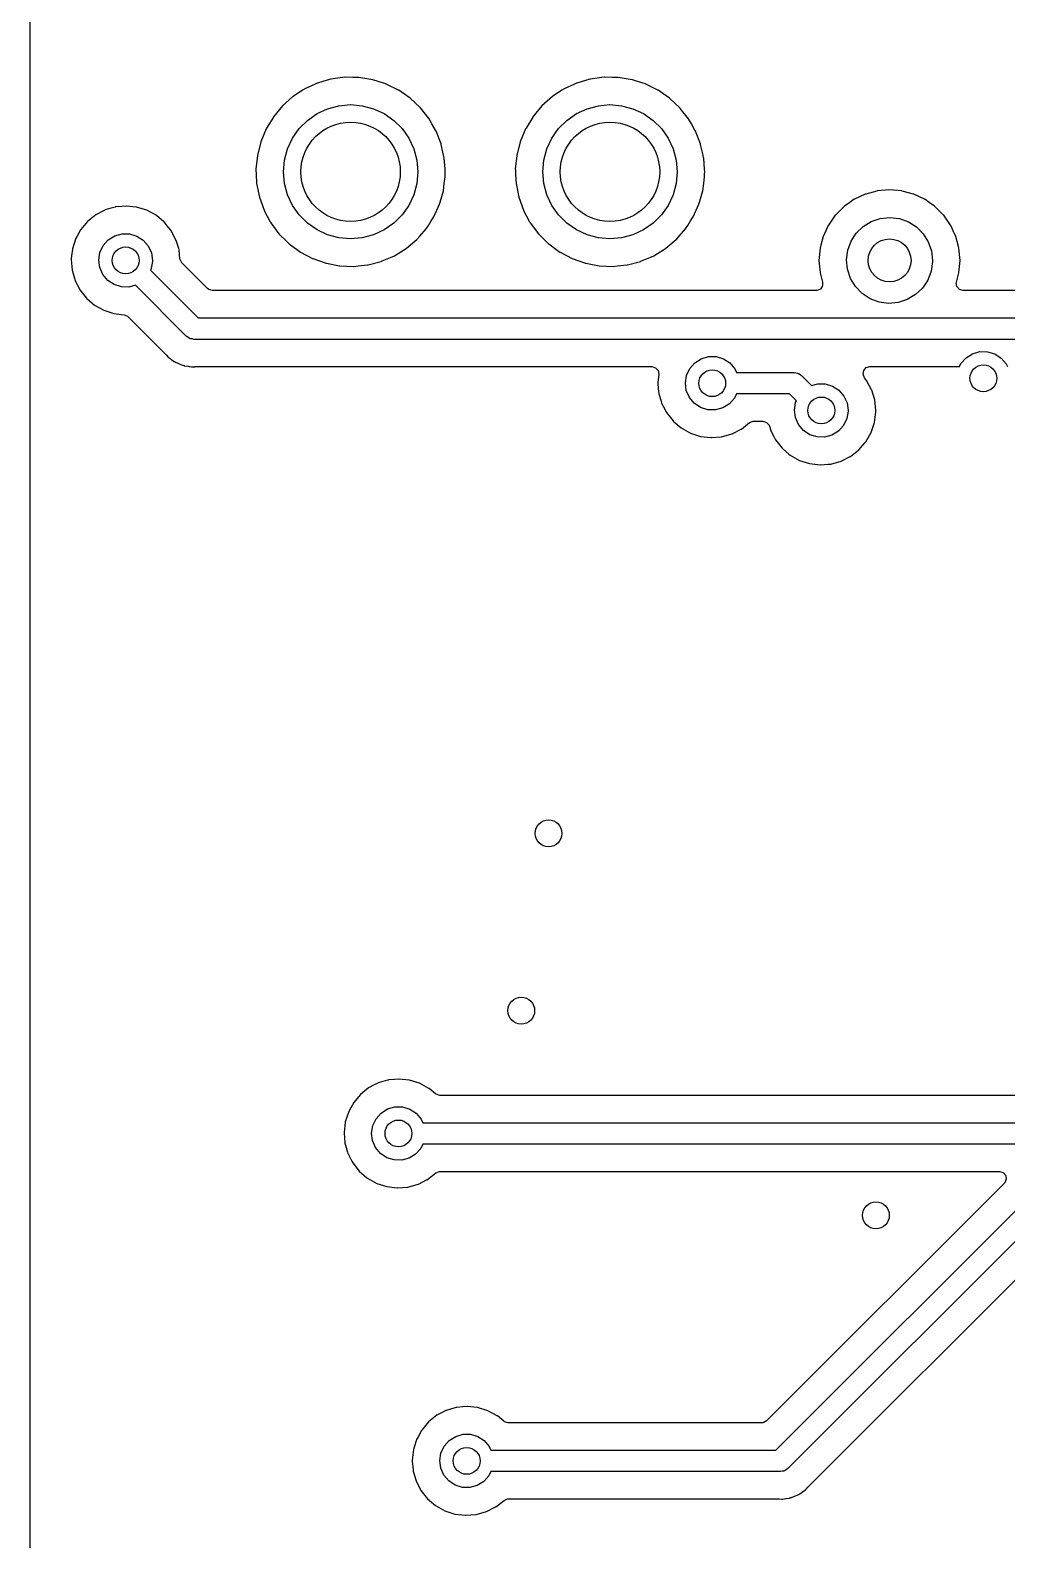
# Model space of a CAD drawing. Extents: x 41 to 172, y -238 to -26.
# Drawn here: x 41.15 to 59.33, y -220.67 to -192.56 of the extents above; entities that cross this region are included whole.
import ezdxf

# ---------------------------------------------------------------- set-up
doc = ezdxf.new("R2010")
doc.units = 0
doc.layers.add('BLACK', color=7, linetype='CONTINUOUS')

msp = doc.modelspace()

# ---------------------------------------------------------------- linework, layer by layer
at = {"layer": 'BLACK', "linetype": 'CONTINUOUS'}
for p, q in [((41.1485, -238.125), (41.1485, -26.0345)), ((46.2601, -193.658), (46.2211, -193.683)), ((46.4567, -193.567), (46.2601, -193.658)), ((46.4932, -193.55), (46.4567, -193.567)), ((46.4974, -193.548), (46.4932, -193.55)), ((46.4932, -193.55), (46.4932, -193.55)), ((46.6763, -193.496), (46.4974, -193.548)), ((46.7439, -193.476), (46.6763, -193.496)), ((46.7484, -193.475), (46.7439, -193.476)), ((46.7439, -193.476), (46.7439, -193.476)), ((47.0073, -193.44), (46.7484, -193.475)), ((47.012, -193.44), (47.0073, -193.44)), ((47.1549, -193.442), (47.012, -193.44)), ((47.012, -193.44), (47.012, -193.44)), ((47.2687, -193.443), (47.1549, -193.442)), ((47.5267, -193.485), (47.2687, -193.443)), ((47.5311, -193.487), (47.5267, -193.485)), ((47.7294, -193.55), (47.5311, -193.487)), ((47.7756, -193.565), (47.7294, -193.55)), ((47.7798, -193.567), (47.7756, -193.565)), ((48.0058, -193.679), (47.7798, -193.567)), ((47.7798, -193.567), (47.7798, -193.567)), ((51.0901, -193.658), (51.0511, -193.683)), ((51.2867, -193.567), (51.0901, -193.658)), ((51.3232, -193.55), (51.2867, -193.567)), ((51.3274, -193.548), (51.3232, -193.55)), ((51.3232, -193.55), (51.3232, -193.55)), ((51.5063, -193.496), (51.3274, -193.548)), ((51.5739, -193.476), (51.5063, -193.496)), ((51.5784, -193.475), (51.5739, -193.476)), ((51.5739, -193.476), (51.5739, -193.476)), ((51.8373, -193.44), (51.5784, -193.475)), ((51.842, -193.44), (51.8373, -193.44)), ((51.9849, -193.442), (51.842, -193.44)), ((51.842, -193.44), (51.842, -193.44)), ((52.0987, -193.443), (51.9849, -193.442)), ((52.3567, -193.485), (52.0987, -193.443)), ((52.3611, -193.487), (52.3567, -193.485)), ((52.5594, -193.55), (52.3611, -193.487)), ((52.6056, -193.565), (52.5594, -193.55)), ((52.6098, -193.567), (52.6056, -193.565)), ((52.8358, -193.679), (52.6098, -193.567)), ((52.6098, -193.567), (52.6098, -193.567)), ((46.0415, -193.801), (45.8465, -193.975)), ((46.0454, -193.798), (46.0415, -193.801)), ((46.2211, -193.683), (46.0454, -193.798)), ((46.0454, -193.798), (46.0454, -193.798)), ((48.01, -193.681), (48.0058, -193.679)), ((48.0138, -193.683), (48.01, -193.681)), ((48.0139, -193.683), (48.0138, -193.683)), ((48.0546, -193.712), (48.0139, -193.683)), ((48.2248, -193.83), (48.0546, -193.712)), ((48.4151, -194.009), (48.2248, -193.83)), ((50.8715, -193.801), (50.6765, -193.975)), ((50.8754, -193.798), (50.8715, -193.801)), ((51.0511, -193.683), (50.8754, -193.798)), ((50.8754, -193.798), (50.8754, -193.798)), ((52.84, -193.681), (52.8358, -193.679)), ((52.8438, -193.683), (52.84, -193.681)), ((52.8439, -193.683), (52.8438, -193.683)), ((52.8846, -193.712), (52.8439, -193.683)), ((53.0548, -193.83), (52.8846, -193.712)), ((53.2451, -194.009), (53.0548, -193.83)), ((45.6769, -194.18), (45.5518, -194.386)), ((45.6794, -194.176), (45.6769, -194.18)), ((45.8465, -193.975), (45.6794, -194.176)), ((46.3115, -194.242), (46.49, -194.117)), ((46.49, -194.117), (46.6875, -194.025)), ((46.6875, -194.025), (46.8979, -193.969)), ((46.8979, -193.969), (47.115, -193.95)), ((47.115, -193.95), (47.3321, -193.969)), ((47.3321, -193.969), (47.5425, -194.025)), ((47.5425, -194.025), (47.74, -194.117)), ((47.74, -194.117), (47.9185, -194.242)), ((48.577, -194.214), (48.4151, -194.009)), ((48.63, -194.307), (48.577, -194.214)), ((50.5069, -194.18), (50.3818, -194.386)), ((50.5094, -194.176), (50.5069, -194.18)), ((50.6765, -193.975), (50.5094, -194.176)), ((51.1415, -194.242), (51.32, -194.117)), ((51.32, -194.117), (51.5175, -194.025)), ((51.5175, -194.025), (51.7279, -193.969)), ((51.7279, -193.969), (51.945, -193.95)), ((51.945, -193.95), (52.1621, -193.969)), ((52.1621, -193.969), (52.3725, -194.025)), ((52.3725, -194.025), (52.57, -194.117)), ((52.57, -194.117), (52.7485, -194.242)), ((53.2532, -194.019), (53.2451, -194.009)), ((53.407, -194.214), (53.2532, -194.019)), ((53.46, -194.307), (53.407, -194.214)), ((45.5438, -194.399), (45.4427, -194.64)), ((45.5518, -194.386), (45.5438, -194.399)), ((46.0325, -194.575), (46.1574, -194.397)), ((46.1574, -194.397), (46.3115, -194.242)), ((47.9185, -194.242), (48.0726, -194.397)), ((48.0726, -194.397), (48.1975, -194.575)), ((48.6968, -194.424), (48.63, -194.307)), ((48.7066, -194.441), (48.6968, -194.424)), ((48.7083, -194.445), (48.7066, -194.441)), ((48.7997, -194.68), (48.7083, -194.445)), ((48.7083, -194.445), (48.7083, -194.445)), ((50.3738, -194.399), (50.2727, -194.64)), ((50.3818, -194.386), (50.3738, -194.399)), ((50.8625, -194.575), (50.9874, -194.397)), ((50.9874, -194.397), (51.1415, -194.242)), ((52.7485, -194.242), (52.9026, -194.397)), ((52.9026, -194.397), (53.0275, -194.575)), ((53.5268, -194.424), (53.46, -194.307)), ((53.5366, -194.441), (53.5268, -194.424)), ((53.5383, -194.445), (53.5366, -194.441)), ((53.6297, -194.68), (53.5383, -194.445)), ((53.5383, -194.445), (53.5383, -194.445)), ((45.4427, -194.64), (45.3784, -194.894)), ((45.884, -194.983), (45.9404, -194.772)), ((45.9404, -194.772), (46.0325, -194.575)), ((48.1975, -194.575), (48.2896, -194.772)), ((48.2896, -194.772), (48.346, -194.983)), ((48.8014, -194.684), (48.7997, -194.68)), ((48.8024, -194.689), (48.8014, -194.684)), ((48.8477, -194.889), (48.8024, -194.689)), ((50.2727, -194.64), (50.2084, -194.894)), ((50.714, -194.983), (50.7704, -194.772)), ((50.7704, -194.772), (50.8625, -194.575)), ((53.0275, -194.575), (53.1196, -194.772)), ((53.1196, -194.772), (53.176, -194.983)), ((53.6314, -194.684), (53.6297, -194.68)), ((53.6324, -194.689), (53.6314, -194.684)), ((53.6777, -194.889), (53.6324, -194.689)), ((45.3784, -194.894), (45.3522, -195.154)), ((45.865, -195.2), (45.884, -194.983)), ((48.346, -194.983), (48.365, -195.2)), ((48.8591, -194.939), (48.8477, -194.889)), ((48.8594, -194.944), (48.8591, -194.939)), ((48.8594, -194.944), (48.8594, -194.944)), ((48.875, -195.154), (48.8594, -194.944)), ((50.2084, -194.894), (50.1822, -195.154)), ((50.695, -195.2), (50.714, -194.983)), ((53.176, -194.983), (53.195, -195.2)), ((53.6891, -194.939), (53.6777, -194.889)), ((53.6894, -194.944), (53.6891, -194.939)), ((53.705, -195.154), (53.6894, -194.944)), ((53.6894, -194.944), (53.6894, -194.944)), ((45.3522, -195.154), (45.3524, -195.159)), ((45.3524, -195.159), (45.3524, -195.159)), ((45.3524, -195.159), (45.3569, -195.252)), ((45.3569, -195.252), (45.3647, -195.415)), ((45.884, -195.417), (45.865, -195.2)), ((48.365, -195.2), (48.346, -195.417)), ((48.8598, -195.419), (48.8756, -195.295)), ((48.8784, -195.2), (48.875, -195.154)), ((48.875, -195.154), (48.875, -195.154)), ((48.8756, -195.295), (48.876, -195.292)), ((48.8756, -195.295), (48.8756, -195.295)), ((48.876, -195.292), (48.8771, -195.252)), ((48.8771, -195.252), (48.8775, -195.237)), ((48.8775, -195.237), (48.8784, -195.2)), ((50.1822, -195.154), (50.1824, -195.159)), ((50.1824, -195.159), (50.1869, -195.252)), ((50.1824, -195.159), (50.1824, -195.159)), ((50.1869, -195.252), (50.1947, -195.415)), ((50.714, -195.417), (50.695, -195.2)), ((53.195, -195.2), (53.176, -195.417)), ((53.6898, -195.419), (53.7056, -195.295)), ((53.7084, -195.2), (53.705, -195.154)), ((53.7056, -195.295), (53.706, -195.292)), ((53.7056, -195.295), (53.7056, -195.295)), ((53.706, -195.292), (53.7071, -195.252)), ((53.7071, -195.252), (53.7075, -195.237)), ((53.7075, -195.237), (53.7084, -195.2)), ((45.3647, -195.415), (45.4157, -195.671)), ((45.9404, -195.628), (45.884, -195.417)), ((46.0325, -195.825), (45.9404, -195.628)), ((48.2896, -195.628), (48.1975, -195.825)), ((48.346, -195.417), (48.2896, -195.628)), ((48.7822, -195.767), (48.8418, -195.556)), ((48.8418, -195.556), (48.843, -195.552)), ((48.8418, -195.556), (48.8418, -195.556)), ((48.843, -195.552), (48.8598, -195.419)), ((50.1947, -195.415), (50.2457, -195.671)), ((50.7704, -195.628), (50.714, -195.417)), ((50.8625, -195.825), (50.7704, -195.628)), ((53.1196, -195.628), (53.0275, -195.825)), ((53.176, -195.417), (53.1196, -195.628)), ((53.6122, -195.767), (53.6718, -195.556)), ((53.6718, -195.556), (53.673, -195.552)), ((53.6718, -195.556), (53.6718, -195.556)), ((53.673, -195.552), (53.6898, -195.419)), ((56.6958, -195.618), (56.4982, -195.71)), ((56.7008, -195.616), (56.6958, -195.618)), ((56.6958, -195.618), (56.6958, -195.618)), ((56.7061, -195.614), (56.7008, -195.616)), ((56.9166, -195.558), (56.7061, -195.614)), ((56.7061, -195.614), (56.7061, -195.614)), ((56.9219, -195.556), (56.9166, -195.558)), ((56.9166, -195.558), (56.9166, -195.558)), ((57.15, -195.537), (56.9219, -195.556)), ((57.3781, -195.556), (57.15, -195.537)), ((57.3834, -195.558), (57.3781, -195.556)), ((57.5939, -195.614), (57.3834, -195.558)), ((57.3834, -195.558), (57.3834, -195.558)), ((57.5992, -195.616), (57.5939, -195.614)), ((57.5939, -195.614), (57.5939, -195.614)), ((57.6042, -195.618), (57.5992, -195.616)), ((57.8018, -195.71), (57.6042, -195.618)), ((57.6042, -195.618), (57.6042, -195.618)), ((42.5409, -195.913), (42.5118, -195.929)), ((42.5464, -195.91), (42.5409, -195.913)), ((42.5409, -195.913), (42.5409, -195.913)), ((42.6345, -195.884), (42.5464, -195.91)), ((42.7302, -195.856), (42.6345, -195.884)), ((42.7361, -195.855), (42.7302, -195.856)), ((42.7302, -195.856), (42.7302, -195.856)), ((42.7422, -195.854), (42.7361, -195.855)), ((42.7423, -195.854), (42.7422, -195.854)), ((42.8544, -195.844), (42.7423, -195.854)), ((42.9331, -195.837), (42.8544, -195.844)), ((42.9392, -195.837), (42.9331, -195.837)), ((43.1236, -195.857), (42.9392, -195.837)), ((42.9392, -195.837), (42.9392, -195.837)), ((43.1298, -195.857), (43.1236, -195.857)), ((43.1236, -195.857), (43.1236, -195.857)), ((43.3187, -195.916), (43.1298, -195.857)), ((45.4157, -195.671), (45.504, -195.917)), ((46.1574, -196.003), (46.0325, -195.825)), ((48.1975, -195.825), (48.0726, -196.003)), ((48.6647, -196.041), (48.7721, -195.803)), ((48.7721, -195.803), (48.7822, -195.767)), ((50.2457, -195.671), (50.334, -195.917)), ((50.9874, -196.003), (50.8625, -195.825)), ((53.0275, -195.825), (52.9026, -196.003)), ((53.4947, -196.041), (53.6021, -195.803)), ((53.6021, -195.803), (53.6122, -195.767)), ((56.3057, -195.844), (56.1438, -196.006)), ((56.3102, -195.841), (56.3057, -195.844)), ((56.4096, -195.771), (56.3102, -195.841)), ((56.3102, -195.841), (56.3102, -195.841)), ((56.4933, -195.712), (56.4096, -195.771)), ((56.4982, -195.71), (56.4933, -195.712)), ((56.4982, -195.71), (56.4982, -195.71)), ((57.8067, -195.712), (57.8018, -195.71)), ((57.8018, -195.71), (57.8018, -195.71)), ((57.8904, -195.771), (57.8067, -195.712)), ((57.9898, -195.841), (57.8904, -195.771)), ((57.9943, -195.844), (57.9898, -195.841)), ((57.9898, -195.841), (57.9898, -195.841)), ((58.1562, -196.006), (57.9943, -195.844)), ((42.217, -196.126), (42.0898, -196.277)), ((42.3711, -196.002), (42.217, -196.126)), ((42.5118, -195.929), (42.3711, -196.002)), ((43.4927, -196.01), (43.3187, -195.916)), ((43.4974, -196.014), (43.4927, -196.01)), ((43.6387, -196.131), (43.4974, -196.014)), ((43.4974, -196.014), (43.4974, -196.014)), ((43.6451, -196.136), (43.6387, -196.131)), ((43.649, -196.141), (43.6451, -196.136)), ((43.6959, -196.198), (43.649, -196.141)), ((43.649, -196.141), (43.649, -196.141)), ((45.504, -195.917), (45.5062, -195.921)), ((45.5062, -195.921), (45.6187, -196.131)), ((45.6187, -196.131), (45.6277, -196.147)), ((45.6277, -196.147), (45.6305, -196.151)), ((45.6305, -196.151), (45.6305, -196.151)), ((45.6305, -196.151), (45.7813, -196.353)), ((46.3115, -196.158), (46.1574, -196.003)), ((46.49, -196.283), (46.3115, -196.158)), ((47.9185, -196.158), (47.74, -196.283)), ((48.0726, -196.003), (47.9185, -196.158)), ((48.5639, -196.198), (48.6166, -196.116)), ((48.6166, -196.116), (48.6647, -196.041)), ((50.334, -195.917), (50.3362, -195.921)), ((50.3362, -195.921), (50.4487, -196.131)), ((50.4487, -196.131), (50.4577, -196.147)), ((50.4577, -196.147), (50.4605, -196.151)), ((50.4605, -196.151), (50.4605, -196.151)), ((50.4605, -196.151), (50.6113, -196.353)), ((51.1415, -196.158), (50.9874, -196.003)), ((51.32, -196.283), (51.1415, -196.158)), ((52.7485, -196.158), (52.57, -196.283)), ((52.9026, -196.003), (52.7485, -196.158)), ((53.3939, -196.198), (53.4466, -196.116)), ((53.4466, -196.116), (53.4947, -196.041)), ((56.0125, -196.193), (56.0102, -196.198)), ((56.116, -196.045), (56.0125, -196.193)), ((56.1406, -196.01), (56.116, -196.045)), ((56.1438, -196.006), (56.1406, -196.01)), ((56.1406, -196.01), (56.1406, -196.01)), ((56.6575, -196.22), (56.8094, -196.126)), ((56.8094, -196.126), (56.9782, -196.069)), ((56.9782, -196.069), (57.1556, -196.05)), ((57.1556, -196.05), (57.3327, -196.071)), ((57.3327, -196.071), (57.5007, -196.131)), ((57.5007, -196.131), (57.6513, -196.227)), ((58.1594, -196.01), (58.1562, -196.006)), ((58.184, -196.045), (58.1594, -196.01)), ((58.1594, -196.01), (58.1594, -196.01)), ((58.2875, -196.193), (58.184, -196.045)), ((58.2898, -196.198), (58.2875, -196.193)), ((41.9927, -196.457), (41.9366, -196.633)), ((41.9946, -196.451), (41.9927, -196.457)), ((41.9927, -196.457), (41.9927, -196.457)), ((42.0248, -196.396), (41.9946, -196.451)), ((42.0869, -196.283), (42.0248, -196.396)), ((42.0898, -196.277), (42.0869, -196.283)), ((42.0869, -196.283), (42.0869, -196.283)), ((42.5081, -196.575), (42.6019, -196.469)), ((42.6019, -196.469), (42.7218, -196.394)), ((42.7218, -196.394), (42.8581, -196.355)), ((42.8581, -196.355), (42.9999, -196.355)), ((42.9999, -196.355), (43.1357, -196.396)), ((43.1357, -196.396), (43.2547, -196.473)), ((43.2547, -196.473), (43.3472, -196.581)), ((43.7701, -196.289), (43.6959, -196.198)), ((43.8629, -196.464), (43.7701, -196.289)), ((43.8727, -196.496), (43.8629, -196.464)), ((45.7813, -196.353), (45.7813, -196.353)), ((45.7813, -196.353), (45.7841, -196.357)), ((45.7841, -196.357), (45.7874, -196.36)), ((45.7874, -196.36), (45.7874, -196.36)), ((45.7874, -196.36), (45.9286, -196.5)), ((46.6875, -196.375), (46.49, -196.283)), ((46.8979, -196.431), (46.6875, -196.375)), ((47.115, -196.45), (46.8979, -196.431)), ((47.3321, -196.431), (47.115, -196.45)), ((47.5425, -196.375), (47.3321, -196.431)), ((47.74, -196.283), (47.5425, -196.375)), ((48.1551, -196.624), (48.3474, -196.461)), ((48.3474, -196.461), (48.351, -196.458)), ((48.3474, -196.461), (48.3474, -196.461)), ((48.351, -196.458), (48.401, -196.401)), ((48.401, -196.401), (48.5203, -196.265)), ((48.5203, -196.265), (48.5233, -196.261)), ((48.5203, -196.265), (48.5203, -196.265)), ((48.5233, -196.261), (48.5639, -196.198)), ((50.6113, -196.353), (50.6113, -196.353)), ((50.6113, -196.353), (50.6141, -196.357)), ((50.6141, -196.357), (50.6174, -196.36)), ((50.6174, -196.36), (50.6174, -196.36)), ((50.6174, -196.36), (50.7586, -196.5)), ((51.5175, -196.375), (51.32, -196.283)), ((51.7279, -196.431), (51.5175, -196.375)), ((51.945, -196.45), (51.7279, -196.431)), ((52.1621, -196.431), (51.945, -196.45)), ((52.3725, -196.375), (52.1621, -196.431)), ((52.57, -196.283), (52.3725, -196.375)), ((52.9851, -196.624), (53.1774, -196.461)), ((53.1774, -196.461), (53.181, -196.458)), ((53.1774, -196.461), (53.1774, -196.461)), ((53.181, -196.458), (53.231, -196.401)), ((53.231, -196.401), (53.3503, -196.265)), ((53.3503, -196.265), (53.3533, -196.261)), ((53.3503, -196.265), (53.3503, -196.265)), ((53.3533, -196.261), (53.3939, -196.198)), ((55.9143, -196.406), (55.8712, -196.567)), ((55.9157, -196.401), (55.9143, -196.406)), ((55.9143, -196.406), (55.9143, -196.406)), ((55.9379, -196.353), (55.9157, -196.401)), ((56.0102, -196.198), (55.9379, -196.353)), ((56.0102, -196.198), (56.0102, -196.198)), ((56.4334, -196.494), (56.53, -196.344)), ((56.53, -196.344), (56.6575, -196.22)), ((57.6513, -196.227), (57.777, -196.353)), ((57.777, -196.353), (57.8715, -196.504)), ((58.3621, -196.353), (58.2898, -196.198)), ((58.2898, -196.198), (58.2898, -196.198)), ((58.3843, -196.401), (58.3621, -196.353)), ((58.3857, -196.406), (58.3843, -196.401)), ((58.4288, -196.567), (58.3857, -196.406)), ((58.3857, -196.406), (58.3857, -196.406)), ((41.9348, -196.639), (41.9208, -196.764)), ((41.9366, -196.633), (41.9348, -196.639)), ((42.426, -196.844), (42.4478, -196.704)), ((42.4478, -196.704), (42.5081, -196.575)), ((43.3472, -196.581), (43.4059, -196.71)), ((43.4059, -196.71), (43.426, -196.85)), ((43.9135, -196.631), (43.8727, -196.496)), ((43.9201, -196.653), (43.9135, -196.631)), ((43.9207, -196.659), (43.9201, -196.653)), ((43.9362, -196.818), (43.9207, -196.659)), ((45.9286, -196.5), (45.9697, -196.541)), ((45.9697, -196.541), (45.9735, -196.544)), ((45.9735, -196.544), (45.9735, -196.544)), ((45.9735, -196.544), (46.1312, -196.659)), ((46.1312, -196.659), (46.1805, -196.695)), ((46.1805, -196.695), (46.1847, -196.698)), ((46.1847, -196.698), (46.1847, -196.698)), ((46.1847, -196.698), (46.4077, -196.815)), ((47.9293, -196.764), (48.1182, -196.647)), ((48.1182, -196.647), (48.1475, -196.629)), ((48.1475, -196.629), (48.1515, -196.627)), ((48.1475, -196.629), (48.1475, -196.629)), ((48.1515, -196.627), (48.1551, -196.624)), ((48.1551, -196.624), (48.1551, -196.624)), ((50.7586, -196.5), (50.7997, -196.541)), ((50.7997, -196.541), (50.8035, -196.544)), ((50.8035, -196.544), (50.8035, -196.544)), ((50.8035, -196.544), (50.9612, -196.659)), ((50.9612, -196.659), (51.0105, -196.695)), ((51.0105, -196.695), (51.0147, -196.698)), ((51.0147, -196.698), (51.0147, -196.698)), ((51.0147, -196.698), (51.2377, -196.815)), ((52.7593, -196.764), (52.9482, -196.647)), ((52.9482, -196.647), (52.9775, -196.629)), ((52.9775, -196.629), (52.9815, -196.627)), ((52.9775, -196.629), (52.9775, -196.629)), ((52.9815, -196.627), (52.9851, -196.624)), ((52.9851, -196.624), (52.9851, -196.624)), ((55.8565, -196.622), (55.8365, -196.85)), ((55.8712, -196.567), (55.8565, -196.622)), ((56.3501, -196.839), (56.3724, -196.662)), ((56.3724, -196.662), (56.4334, -196.494)), ((57.8715, -196.504), (57.9301, -196.673)), ((57.9301, -196.673), (57.95, -196.85)), ((58.4435, -196.622), (58.4288, -196.567)), ((58.4635, -196.85), (58.4435, -196.622)), ((41.9142, -196.823), (41.9127, -196.836)), ((41.9127, -196.836), (41.9132, -196.842)), ((41.9132, -196.842), (41.9233, -196.962)), ((41.9208, -196.764), (41.9142, -196.823)), ((41.9233, -196.962), (41.9293, -197.033)), ((41.9293, -197.033), (41.9838, -197.223)), ((42.4444, -196.984), (42.426, -196.844)), ((42.5015, -197.114), (42.4444, -196.984)), ((43.4023, -197.002), (43.3888, -197.03)), ((43.3888, -197.03), (44.2788, -197.92)), ((43.4259, -196.862), (43.4023, -197.002)), ((43.426, -196.85), (43.4259, -196.862)), ((43.9385, -196.832), (43.9362, -196.818)), ((43.9725, -196.895), (43.9385, -196.832)), ((44.4526, -197.375), (43.9725, -196.895)), ((46.4077, -196.815), (46.4077, -196.815)), ((46.4077, -196.815), (46.4118, -196.817)), ((46.4118, -196.817), (46.6586, -196.903)), ((46.6586, -196.903), (46.6632, -196.904)), ((46.6632, -196.904), (46.9108, -196.951)), ((46.9108, -196.951), (46.9108, -196.951)), ((46.9108, -196.951), (46.9154, -196.952)), ((46.9154, -196.952), (47.046, -196.957)), ((47.046, -196.957), (47.1719, -196.962)), ((47.1719, -196.962), (47.1719, -196.962)), ((47.1719, -196.962), (47.1765, -196.962)), ((47.1765, -196.962), (47.256, -196.954)), ((47.256, -196.954), (47.4317, -196.934)), ((47.4317, -196.934), (47.4317, -196.934)), ((47.4317, -196.934), (47.4364, -196.934)), ((47.4364, -196.934), (47.4409, -196.933)), ((47.4409, -196.933), (47.6846, -196.869)), ((47.6846, -196.869), (47.6891, -196.867)), ((47.6846, -196.869), (47.6846, -196.869)), ((47.6891, -196.867), (47.7033, -196.861)), ((47.7033, -196.861), (47.8553, -196.796)), ((47.8553, -196.796), (47.9293, -196.764)), ((51.2377, -196.815), (51.2377, -196.815)), ((51.2377, -196.815), (51.2418, -196.817)), ((51.2418, -196.817), (51.4886, -196.903)), ((51.4886, -196.903), (51.4932, -196.904)), ((51.4932, -196.904), (51.7408, -196.951)), ((51.7408, -196.951), (51.7408, -196.951)), ((51.7408, -196.951), (51.7454, -196.952)), ((51.7454, -196.952), (51.876, -196.957)), ((51.876, -196.957), (52.0019, -196.962)), ((52.0019, -196.962), (52.0019, -196.962)), ((52.0019, -196.962), (52.0065, -196.962)), ((52.0065, -196.962), (52.086, -196.954)), ((52.086, -196.954), (52.2617, -196.934)), ((52.2617, -196.934), (52.2617, -196.934)), ((52.2617, -196.934), (52.2664, -196.934)), ((52.2664, -196.934), (52.2709, -196.933)), ((52.2709, -196.933), (52.5146, -196.869)), ((52.5146, -196.869), (52.5191, -196.867)), ((52.5146, -196.869), (52.5146, -196.869)), ((52.5191, -196.867), (52.5333, -196.861)), ((52.5333, -196.861), (52.6853, -196.796)), ((52.6853, -196.796), (52.7593, -196.764)), ((55.8365, -196.85), (55.8565, -197.078)), ((56.3675, -197.016), (56.3501, -196.839)), ((56.4238, -197.186), (56.3675, -197.016)), ((57.9497, -196.872), (57.9249, -197.049)), ((57.95, -196.85), (57.9497, -196.872)), ((58.4435, -197.078), (58.4635, -196.85)), ((41.9838, -197.223), (41.9866, -197.229)), ((41.9866, -197.229), (42.0707, -197.392)), ((42.5927, -197.223), (42.5015, -197.114)), ((42.7107, -197.301), (42.5927, -197.223)), ((42.8461, -197.344), (42.7107, -197.301)), ((43.1069, -197.314), (42.9878, -197.346)), ((44.0546, -198.261), (43.1069, -197.314)), ((55.8565, -197.078), (55.8579, -197.083)), ((55.8579, -197.083), (55.8579, -197.083)), ((55.8579, -197.083), (55.9033, -197.253)), ((55.9033, -197.253), (55.9016, -197.324)), ((56.5162, -197.338), (56.4238, -197.186)), ((57.8615, -197.216), (57.7628, -197.364)), ((57.9249, -197.049), (57.8615, -197.216)), ((58.3937, -197.268), (58.3967, -197.253)), ((58.4038, -197.338), (58.3937, -197.268)), ((58.3967, -197.253), (58.4421, -197.083)), ((58.4421, -197.083), (58.4435, -197.078)), ((58.4421, -197.083), (58.4421, -197.083)), ((42.0707, -197.392), (42.0742, -197.399)), ((42.0742, -197.399), (42.197, -197.554)), ((42.197, -197.554), (42.2017, -197.558)), ((42.2017, -197.558), (42.2017, -197.558)), ((42.2017, -197.558), (42.3048, -197.646)), ((42.9878, -197.346), (42.8461, -197.344)), ((44.4735, -197.391), (44.4526, -197.375)), ((44.5417, -197.411), (44.4735, -197.391)), ((55.7816, -197.411), (44.5417, -197.411)), ((55.7965, -197.411), (55.7816, -197.411)), ((55.8618, -197.383), (55.7965, -197.411)), ((55.9016, -197.324), (55.8618, -197.383)), ((56.6401, -197.466), (56.5162, -197.338)), ((56.7893, -197.564), (56.6401, -197.466)), ((56.9565, -197.626), (56.7893, -197.564)), ((57.4805, -197.579), (57.3109, -197.634)), ((57.6337, -197.487), (57.4805, -197.579)), ((57.7628, -197.364), (57.6337, -197.487)), ((58.4503, -197.391), (58.4038, -197.338)), ((58.5184, -197.411), (58.4503, -197.391)), ((62.7134, -197.411), (58.5184, -197.411)), ((42.3048, -197.646), (42.3477, -197.682)), ((42.3477, -197.682), (42.5203, -197.779)), ((42.5203, -197.779), (42.7084, -197.84)), ((42.7084, -197.84), (42.8448, -197.856)), ((42.8448, -197.856), (42.8983, -197.862)), ((42.8983, -197.862), (42.9635, -197.89)), ((57.1332, -197.65), (56.9565, -197.626)), ((57.3109, -197.634), (57.1332, -197.65)), ((42.9635, -197.89), (42.9724, -197.898)), ((42.9724, -197.898), (43.6746, -198.601)), ((44.2788, -197.92), (62.7383, -197.92)), ((44.0829, -198.279), (44.0546, -198.261)), ((44.109, -198.3), (44.0829, -198.279)), ((44.1202, -198.303), (44.109, -198.3)), ((44.1299, -198.309), (44.1202, -198.303)), ((44.1631, -198.313), (44.1299, -198.309)), ((44.1957, -198.32), (44.1631, -198.313)), ((62.6552, -198.32), (44.1957, -198.32)), ((43.6746, -198.601), (43.6804, -198.607)), ((43.6804, -198.607), (43.7184, -198.65)), ((43.7184, -198.65), (43.7707, -198.687)), ((43.7707, -198.687), (43.776, -198.691)), ((43.776, -198.691), (43.8263, -198.73)), ((53.5239, -198.755), (53.6438, -198.68)), ((53.6438, -198.68), (53.7801, -198.641)), ((53.7801, -198.641), (53.9219, -198.641)), ((53.9219, -198.641), (54.0577, -198.682)), ((54.0577, -198.682), (54.1767, -198.759)), ((58.4803, -198.77), (58.5742, -198.664)), ((58.5742, -198.664), (58.6941, -198.588)), ((58.6941, -198.588), (58.8304, -198.549)), ((58.8304, -198.549), (58.9722, -198.55)), ((58.9722, -198.55), (59.108, -198.591)), ((59.108, -198.591), (59.2269, -198.668)), ((59.2269, -198.668), (59.3195, -198.775)), ((43.8263, -198.73), (43.8332, -198.734)), ((43.8332, -198.734), (43.8355, -198.735)), ((43.8355, -198.735), (43.8502, -198.743)), ((43.8502, -198.743), (43.8525, -198.745)), ((43.8525, -198.745), (43.8587, -198.749)), ((43.8587, -198.749), (43.8658, -198.752)), ((43.8658, -198.752), (43.8658, -198.752)), ((43.8658, -198.752), (43.9183, -198.772)), ((43.9183, -198.772), (43.9243, -198.775)), ((43.9243, -198.775), (43.9826, -198.801)), ((43.9826, -198.801), (43.99, -198.802)), ((43.99, -198.802), (43.9926, -198.803)), ((43.9926, -198.803), (44.0088, -198.808)), ((44.0088, -198.808), (44.0114, -198.809)), ((44.0114, -198.809), (44.0185, -198.811)), ((44.0185, -198.811), (44.026, -198.812)), ((44.026, -198.812), (44.0819, -198.82)), ((44.0819, -198.82), (44.0884, -198.821)), ((44.0884, -198.821), (44.1062, -198.824)), ((44.1062, -198.824), (44.1512, -198.832)), ((44.1512, -198.832), (44.1588, -198.832)), ((44.1588, -198.832), (44.2134, -198.829)), ((44.1588, -198.832), (44.1588, -198.832)), ((44.2134, -198.829), (44.2206, -198.828)), ((44.2206, -198.828), (52.7267, -198.828)), ((52.7267, -198.828), (52.7948, -198.849)), ((52.7948, -198.849), (52.8413, -198.902)), ((52.8519, -198.969), (52.8347, -199.122)), ((52.8413, -198.902), (52.8519, -198.969)), ((53.348, -199.13), (53.3698, -198.99)), ((53.3698, -198.99), (53.4301, -198.861)), ((53.4301, -198.861), (53.5239, -198.755)), ((54.1767, -198.759), (54.2692, -198.867)), ((54.2692, -198.867), (54.3008, -198.936)), ((54.3008, -198.936), (55.3723, -198.936)), ((55.3723, -198.936), (55.4049, -198.943)), ((55.4049, -198.943), (55.4381, -198.947)), ((55.4381, -198.947), (55.4478, -198.953)), ((55.4478, -198.953), (55.459, -198.956)), ((55.459, -198.956), (55.4851, -198.977)), ((55.4851, -198.977), (55.5134, -198.995)), ((55.5134, -198.995), (55.6996, -199.181)), ((56.6565, -198.969), (56.6687, -198.899)), ((56.684, -199.034), (56.6565, -198.969)), ((56.6687, -198.899), (56.7168, -198.847)), ((56.7168, -198.847), (56.7817, -198.828)), ((56.7817, -198.828), (58.4528, -198.828)), ((58.4528, -198.828), (58.4803, -198.77)), ((59.3195, -198.775), (59.3438, -198.828)), ((52.8347, -199.122), (52.8373, -199.153)), ((52.8373, -199.153), (52.8496, -199.3)), ((53.3664, -199.27), (53.348, -199.13)), ((53.4235, -199.4), (53.3664, -199.27)), ((55.6996, -199.181), (55.8121, -199.149)), ((55.8121, -199.149), (55.9539, -199.149)), ((55.9539, -199.149), (56.0897, -199.19)), ((56.0897, -199.19), (56.2087, -199.267)), ((56.2087, -199.267), (56.3012, -199.375)), ((56.7241, -199.083), (56.684, -199.034)), ((56.8169, -199.258), (56.7241, -199.083)), ((56.8187, -199.264), (56.8169, -199.258)), ((56.8677, -199.426), (56.8187, -199.264)), ((52.8496, -199.3), (52.8513, -199.319)), ((52.8513, -199.319), (52.8565, -199.337)), ((52.8565, -199.337), (52.8948, -199.471)), ((52.8948, -199.471), (52.9058, -199.509)), ((52.9058, -199.509), (52.9357, -199.567)), ((52.9357, -199.567), (52.9881, -199.669)), ((53.5147, -199.509), (53.4235, -199.4)), ((53.6327, -199.587), (53.5147, -199.509)), ((54.1674, -199.521), (54.0466, -199.595)), ((54.2625, -199.416), (54.1674, -199.521)), ((54.3011, -199.336), (54.2625, -199.416)), ((55.2892, -199.336), (54.3011, -199.336)), ((55.4175, -199.464), (55.2892, -199.336)), ((55.38, -199.638), (55.4018, -199.498)), ((55.4018, -199.498), (55.4175, -199.464)), ((56.3012, -199.375), (56.3599, -199.504)), ((56.3599, -199.504), (56.38, -199.644)), ((56.8741, -199.447), (56.8677, -199.426)), ((56.8934, -199.644), (56.8741, -199.447)), ((52.9881, -199.669), (52.9962, -199.685)), ((52.9962, -199.685), (53.119, -199.84)), ((53.119, -199.84), (53.1237, -199.844)), ((53.1237, -199.844), (53.1237, -199.844)), ((53.1237, -199.844), (53.2319, -199.936)), ((53.7681, -199.63), (53.6327, -199.587)), ((53.9098, -199.632), (53.7681, -199.63)), ((54.0466, -199.595), (53.9098, -199.632)), ((54.5451, -199.871), (54.6111, -199.845)), ((54.6111, -199.845), (54.6227, -199.844)), ((54.6227, -199.844), (54.7934, -199.844)), ((54.7934, -199.844), (54.8615, -199.865)), ((55.3984, -199.778), (55.38, -199.638)), ((55.4555, -199.908), (55.3984, -199.778)), ((56.3563, -199.796), (56.2945, -199.924)), ((56.3799, -199.656), (56.3563, -199.796)), ((56.38, -199.644), (56.3799, -199.656)), ((56.8682, -199.869), (56.893, -199.672)), ((56.893, -199.672), (56.8934, -199.644)), ((53.2319, -199.936), (53.2696, -199.968)), ((53.2696, -199.968), (53.4423, -200.065)), ((53.4423, -200.065), (53.6304, -200.126)), ((53.6304, -200.126), (53.8268, -200.149)), ((54.024, -200.134), (54.2145, -200.081)), ((54.2145, -200.081), (54.22, -200.078)), ((54.22, -200.078), (54.3855, -199.994)), ((54.22, -200.078), (54.22, -200.078)), ((54.3855, -199.994), (54.391, -199.992)), ((54.3855, -199.994), (54.3855, -199.994)), ((54.391, -199.992), (54.5451, -199.871)), ((54.8615, -199.865), (54.908, -199.918)), ((54.908, -199.918), (54.9145, -199.936)), ((54.9145, -199.936), (54.9378, -200.017)), ((54.9378, -200.017), (54.9406, -200.023)), ((54.9406, -200.023), (54.995, -200.128)), ((54.995, -200.128), (55.0282, -200.193)), ((55.5467, -200.017), (55.4555, -199.908)), ((55.6647, -200.095), (55.5467, -200.017)), ((55.8001, -200.138), (55.6647, -200.095)), ((56.0786, -200.103), (55.9418, -200.14)), ((56.1994, -200.029), (56.0786, -200.103)), ((56.2945, -199.924), (56.1994, -200.029)), ((56.7081, -200.228), (56.8058, -200.056)), ((56.8058, -200.056), (56.8682, -199.869)), ((53.8268, -200.149), (53.8329, -200.149)), ((53.8329, -200.149), (54.0178, -200.134)), ((53.8329, -200.149), (53.8329, -200.149)), ((54.0178, -200.134), (54.0178, -200.134)), ((54.0178, -200.134), (54.024, -200.134)), ((55.0282, -200.193), (55.151, -200.348)), ((55.151, -200.348), (55.1557, -200.352)), ((55.1557, -200.352), (55.1557, -200.352)), ((55.1557, -200.352), (55.2773, -200.455)), ((55.9418, -200.14), (55.8001, -200.138)), ((56.423, -200.5), (56.5788, -200.378)), ((56.5788, -200.378), (56.693, -200.246)), ((56.693, -200.246), (56.704, -200.233)), ((56.704, -200.233), (56.7081, -200.228)), ((56.704, -200.233), (56.704, -200.233)), ((55.2773, -200.455), (55.3016, -200.476)), ((55.3016, -200.476), (55.4743, -200.573)), ((55.4743, -200.573), (55.6624, -200.634)), ((55.6624, -200.634), (55.8588, -200.657)), ((55.8588, -200.657), (55.8649, -200.657)), ((55.8649, -200.657), (56.0057, -200.646)), ((55.8649, -200.657), (55.8649, -200.657)), ((56.0057, -200.646), (56.0498, -200.642)), ((56.0498, -200.642), (56.056, -200.642)), ((56.0498, -200.642), (56.0498, -200.642)), ((56.056, -200.642), (56.2465, -200.589)), ((56.2465, -200.589), (56.252, -200.586)), ((56.252, -200.586), (56.4175, -200.502)), ((56.252, -200.586), (56.252, -200.586)), ((56.4175, -200.502), (56.423, -200.5)), ((56.4175, -200.502), (56.4175, -200.502)), ((55.0352, -219.002), (62.9038, -211.133)), ((63.1278, -211.475), (55.2592, -219.344)), ((47.5562, -212.203), (47.4511, -212.258)), ((47.6209, -212.169), (47.5562, -212.203)), ((47.6264, -212.166), (47.6209, -212.169)), ((47.6209, -212.169), (47.6209, -212.169)), ((47.7568, -212.128), (47.6264, -212.166)), ((47.8102, -212.112), (47.7568, -212.128)), ((47.8161, -212.111), (47.8102, -212.112)), ((47.8102, -212.112), (47.8102, -212.112)), ((47.8222, -212.11), (47.8161, -212.111)), ((47.8223, -212.11), (47.8222, -212.11)), ((47.9306, -212.1), (47.8223, -212.11)), ((48.0131, -212.093), (47.9306, -212.1)), ((48.0192, -212.093), (48.0131, -212.093)), ((48.2036, -212.113), (48.0192, -212.093)), ((48.0192, -212.093), (48.0192, -212.093)), ((48.2098, -212.113), (48.2036, -212.113)), ((48.2036, -212.113), (48.2036, -212.113)), ((48.3987, -212.172), (48.2098, -212.113)), ((48.5727, -212.266), (48.3987, -212.172)), ((47.297, -212.382), (47.1698, -212.533)), ((47.4511, -212.258), (47.297, -212.382)), ((48.5774, -212.27), (48.5727, -212.266)), ((48.6968, -212.369), (48.5774, -212.27)), ((48.5774, -212.27), (48.5774, -212.27)), ((48.709, -212.377), (48.6968, -212.369)), ((48.7772, -212.397), (48.709, -212.377)), ((59.8523, -212.397), (48.7772, -212.397)), ((47.0727, -212.713), (47.0166, -212.889)), ((47.0746, -212.707), (47.0727, -212.713)), ((47.0727, -212.713), (47.0727, -212.713)), ((47.119, -212.626), (47.0746, -212.707)), ((47.1669, -212.539), (47.119, -212.626)), ((47.1698, -212.533), (47.1669, -212.539)), ((47.1669, -212.539), (47.1669, -212.539)), ((47.5881, -212.831), (47.6819, -212.725)), ((47.6819, -212.725), (47.8018, -212.65)), ((47.8018, -212.65), (47.9381, -212.611)), ((47.9381, -212.611), (48.0799, -212.611)), ((48.0799, -212.611), (48.2157, -212.652)), ((48.2157, -212.652), (48.3347, -212.729)), ((48.3347, -212.729), (48.4272, -212.837)), ((47.0148, -212.895), (46.9927, -213.092)), ((47.0166, -212.889), (47.0148, -212.895)), ((47.506, -213.1), (47.5278, -212.96)), ((47.5278, -212.96), (47.5881, -212.831)), ((48.4272, -212.837), (48.4588, -212.906)), ((48.4588, -212.906), (60.1152, -212.906)), ((46.9927, -213.092), (46.9932, -213.098)), ((46.9932, -213.098), (47.0083, -213.277)), ((47.0083, -213.277), (47.0093, -213.289)), ((47.0093, -213.289), (47.0187, -213.322)), ((47.0187, -213.322), (47.0559, -213.452)), ((47.5244, -213.24), (47.506, -213.1)), ((47.5815, -213.37), (47.5244, -213.24)), ((48.4591, -213.306), (48.4205, -213.386)), ((60.198, -213.306), (48.4591, -213.306)), ((55.6364, -219.686), (62.2579, -213.064)), ((47.0559, -213.452), (47.0638, -213.479)), ((47.0638, -213.479), (47.0666, -213.485)), ((47.0666, -213.485), (47.1362, -213.62)), ((47.1362, -213.62), (47.1542, -213.655)), ((47.6727, -213.479), (47.5815, -213.37)), ((47.7907, -213.557), (47.6727, -213.479)), ((47.9261, -213.6), (47.7907, -213.557)), ((48.0678, -213.602), (47.9261, -213.6)), ((48.2046, -213.565), (48.0678, -213.602)), ((48.3254, -213.491), (48.2046, -213.565)), ((48.4205, -213.386), (48.3254, -213.491)), ((47.1542, -213.655), (47.277, -213.81)), ((47.277, -213.81), (47.2817, -213.814)), ((47.2817, -213.814), (47.2817, -213.814)), ((47.2817, -213.814), (47.4108, -213.924)), ((48.549, -213.962), (48.7031, -213.841)), ((48.7031, -213.841), (48.7691, -213.815)), ((48.7691, -213.815), (48.7807, -213.814)), ((48.7807, -213.814), (59.1993, -213.814)), ((59.1993, -213.814), (59.2675, -213.835)), ((59.2675, -213.835), (59.314, -213.888)), ((59.314, -213.888), (59.3241, -213.958)), ((47.4108, -213.924), (47.4276, -213.938)), ((47.4276, -213.938), (47.6003, -214.035)), ((47.6003, -214.035), (47.7884, -214.096)), ((47.7884, -214.096), (47.9848, -214.119)), ((47.9848, -214.119), (47.9909, -214.119)), ((47.9909, -214.119), (48.1758, -214.104)), ((47.9909, -214.119), (47.9909, -214.119)), ((48.1758, -214.104), (48.1758, -214.104)), ((48.1758, -214.104), (48.182, -214.104)), ((48.182, -214.104), (48.3725, -214.051)), ((48.3725, -214.051), (48.378, -214.048)), ((48.378, -214.048), (48.5435, -213.964)), ((48.378, -214.048), (48.378, -214.048)), ((48.5435, -213.964), (48.549, -213.962)), ((48.5435, -213.964), (48.5435, -213.964)), ((59.2884, -214.03), (54.8614, -218.457)), ((59.2946, -214.023), (59.2884, -214.03)), ((59.3241, -213.958), (59.2946, -214.023)), ((48.7211, -218.354), (48.567, -218.478)), ((48.8044, -218.31), (48.7211, -218.354)), ((48.8909, -218.265), (48.8044, -218.31)), ((48.8964, -218.262), (48.8909, -218.265)), ((48.8909, -218.265), (48.8909, -218.265)), ((48.9751, -218.239), (48.8964, -218.262)), ((49.0802, -218.208), (48.9751, -218.239)), ((49.0861, -218.207), (49.0802, -218.208)), ((49.0802, -218.208), (49.0802, -218.208)), ((49.0922, -218.206), (49.0861, -218.207)), ((49.0923, -218.206), (49.0922, -218.206)), ((49.2006, -218.196), (49.0923, -218.206)), ((49.2831, -218.189), (49.2006, -218.196)), ((49.2892, -218.189), (49.2831, -218.189)), ((49.4736, -218.209), (49.2892, -218.189)), ((49.2892, -218.189), (49.2892, -218.189)), ((49.4798, -218.209), (49.4736, -218.209)), ((49.4736, -218.209), (49.4736, -218.209)), ((49.6687, -218.268), (49.4798, -218.209)), ((49.8427, -218.362), (49.6687, -218.268)), ((49.8474, -218.366), (49.8427, -218.362)), ((49.9668, -218.465), (49.8474, -218.366)), ((49.8474, -218.366), (49.8474, -218.366)), ((48.4369, -218.635), (48.3646, -218.766)), ((48.4398, -218.629), (48.4369, -218.635)), ((48.4369, -218.635), (48.4369, -218.635)), ((48.567, -218.478), (48.4398, -218.629)), ((49.979, -218.473), (49.9668, -218.465)), ((50.0472, -218.493), (49.979, -218.473)), ((54.7723, -218.493), (50.0472, -218.493)), ((54.7991, -218.491), (54.7723, -218.493)), ((54.8614, -218.457), (54.7991, -218.491)), ((48.2983, -218.949), (48.2848, -218.991)), ((48.3427, -218.809), (48.2983, -218.949)), ((48.3446, -218.803), (48.3427, -218.809)), ((48.3427, -218.809), (48.3427, -218.809)), ((48.3646, -218.766), (48.3446, -218.803)), ((48.7978, -219.056), (48.8581, -218.927)), ((48.8581, -218.927), (48.9519, -218.821)), ((48.9519, -218.821), (49.0718, -218.746)), ((49.0718, -218.746), (49.2081, -218.707)), ((49.2081, -218.707), (49.3499, -218.707)), ((49.3499, -218.707), (49.4857, -218.748)), ((49.4857, -218.748), (49.6047, -218.825)), ((49.6047, -218.825), (49.6972, -218.933)), ((49.6972, -218.933), (49.7288, -219.002)), ((48.2848, -218.991), (48.2627, -219.188)), ((48.2627, -219.188), (48.2642, -219.206)), ((48.2642, -219.206), (48.2779, -219.368)), ((48.776, -219.196), (48.7978, -219.056)), ((48.7944, -219.336), (48.776, -219.196)), ((49.7288, -219.002), (55.0352, -219.002)), ((48.2779, -219.368), (48.2793, -219.385)), ((48.2793, -219.385), (48.281, -219.391)), ((48.281, -219.391), (48.3284, -219.556)), ((48.8515, -219.466), (48.7944, -219.336)), ((48.9427, -219.575), (48.8515, -219.466)), ((49.6905, -219.482), (49.5954, -219.587)), ((49.7291, -219.402), (49.6905, -219.482)), ((55.118, -219.402), (49.7291, -219.402)), ((55.1506, -219.395), (55.118, -219.402)), ((55.1838, -219.391), (55.1506, -219.395)), ((55.1935, -219.385), (55.1838, -219.391)), ((55.2047, -219.382), (55.1935, -219.385)), ((55.2309, -219.361), (55.2047, -219.382)), ((55.2592, -219.344), (55.2309, -219.361)), ((48.3284, -219.556), (48.3338, -219.575)), ((48.3338, -219.575), (48.3366, -219.581)), ((48.3366, -219.581), (48.3919, -219.688)), ((48.3919, -219.688), (48.4242, -219.751)), ((48.4242, -219.751), (48.547, -219.906)), ((49.0607, -219.653), (48.9427, -219.575)), ((49.1961, -219.696), (49.0607, -219.653)), ((49.3378, -219.698), (49.1961, -219.696)), ((49.4746, -219.661), (49.3378, -219.698)), ((49.5954, -219.587), (49.4746, -219.661)), ((55.4813, -219.816), (55.532, -219.777)), ((55.532, -219.777), (55.5373, -219.774)), ((55.5373, -219.774), (55.5837, -219.742)), ((55.5837, -219.742), (55.59, -219.737)), ((55.5837, -219.742), (55.5837, -219.742)), ((55.59, -219.737), (55.5976, -219.729)), ((55.5976, -219.729), (55.6314, -219.691)), ((55.6314, -219.691), (55.6364, -219.686)), ((48.547, -219.906), (48.6976, -220.034)), ((48.6976, -220.034), (48.8703, -220.131)), ((49.648, -220.144), (49.8135, -220.06)), ((49.8135, -220.06), (49.819, -220.058)), ((49.8135, -220.06), (49.8135, -220.06)), ((49.819, -220.058), (49.9731, -219.937)), ((49.9731, -219.937), (50.0391, -219.911)), ((50.0391, -219.911), (50.0507, -219.91)), ((50.0507, -219.91), (55.0891, -219.91)), ((55.0891, -219.91), (55.0977, -219.911)), ((55.0977, -219.911), (55.1478, -219.914)), ((55.1478, -219.914), (55.1478, -219.914)), ((55.1478, -219.914), (55.1554, -219.915)), ((55.1554, -219.915), (55.1628, -219.913)), ((55.1628, -219.913), (55.1893, -219.909)), ((55.1628, -219.913), (55.1628, -219.913)), ((55.1893, -219.909), (55.2183, -219.904)), ((55.2183, -219.904), (55.2248, -219.903)), ((55.2248, -219.903), (55.2882, -219.895)), ((55.2882, -219.895), (55.2953, -219.892)), ((55.2953, -219.892), (55.298, -219.892)), ((55.298, -219.892), (55.3143, -219.887)), ((55.3143, -219.887), (55.3168, -219.887)), ((55.3168, -219.887), (55.3243, -219.885)), ((55.3243, -219.885), (55.3828, -219.86)), ((55.3828, -219.86), (55.3889, -219.857)), ((55.3889, -219.857), (55.4415, -219.837)), ((55.4415, -219.837), (55.4487, -219.834)), ((55.4415, -219.837), (55.4415, -219.837)), ((55.4487, -219.834), (55.4549, -219.83)), ((55.4549, -219.83), (55.4573, -219.829)), ((55.4573, -219.829), (55.4721, -219.821)), ((55.4721, -219.821), (55.4744, -219.819)), ((55.4744, -219.819), (55.4813, -219.816)), ((48.8703, -220.131), (49.0584, -220.192)), ((49.0584, -220.192), (49.2548, -220.215)), ((49.2548, -220.215), (49.2609, -220.215)), ((49.2609, -220.215), (49.4458, -220.2)), ((49.2609, -220.215), (49.2609, -220.215)), ((49.4458, -220.2), (49.4458, -220.2)), ((49.4458, -220.2), (49.452, -220.2)), ((49.452, -220.2), (49.6425, -220.147)), ((49.6425, -220.147), (49.648, -220.144)), ((49.648, -220.144), (49.648, -220.144))]:
    msp.add_line(p, q, dxfattribs=at)
at = {"layer": 'BLACK'}
for centre, radius in [((47.115, -195.2), 0.925), ((51.945, -195.2), 0.925), ((57.15, -196.85), 0.4), ((42.926, -196.85), 0.25), ((53.848, -199.136), 0.25), ((58.8983, -199.044), 0.25), ((55.88, -199.644), 0.25), ((50.8, -207.518), 0.25), ((50.292, -210.82), 0.25), ((48.006, -213.106), 0.25), ((56.896, -214.63), 0.25), ((49.276, -219.202), 0.25)]:
    msp.add_circle(centre, radius, dxfattribs=at)

doc.saveas('drawing.dxf')
